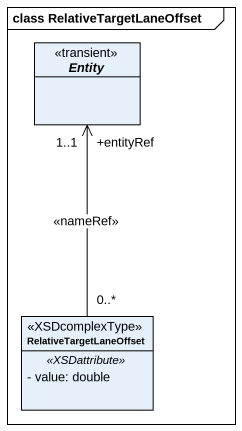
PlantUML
@startuml
mainframe class RelativeTargetLaneOffset
hide circle
hide empty members
skinparam classAttributeIconSize 0
interface "Entity" as Entity_ <<transient>>
class RelativeTargetLaneOffset <<XSDcomplexType>> {
  .. <<XSDattribute>> ..
  - value: double
}
RelativeTargetLaneOffset "0..*" -up-> "+entityRef\n1..1" Entity_ : <<nameRef>>
@enduml
